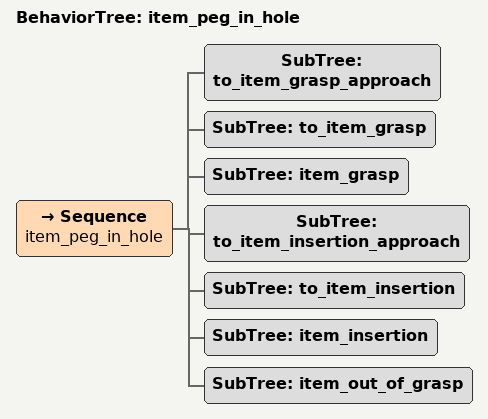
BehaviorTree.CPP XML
<?xml version="1.0"?>
<root BTCPP_format="4">
  <BehaviorTree ID="item_peg_in_hole">
    <Sequence name="item_peg_in_hole">
        <SubTree ID='to_item_grasp_approach'/>
        <SubTree ID='to_item_grasp'/>
        <SubTree ID='item_grasp'/>
        <SubTree ID='to_item_insertion_approach'/>
        <SubTree ID='to_item_insertion'/>
        <SubTree ID='item_insertion'/>
        <SubTree ID='item_out_of_grasp'/>
    </Sequence>
  </BehaviorTree>
</root>
